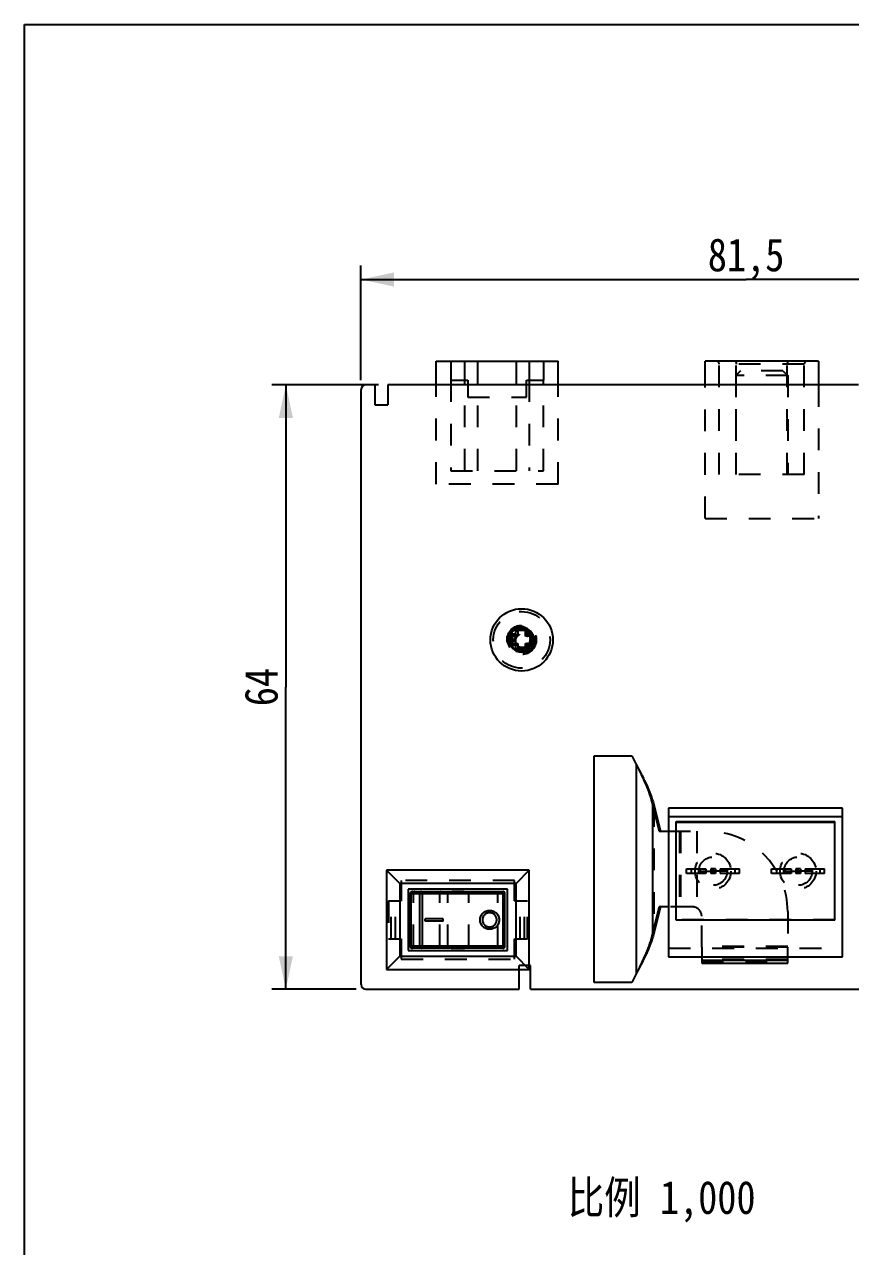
# Model space of a CAD drawing. Header units: millimetres. Extents: x 0 to 420, y 0 to 297.
# Drawn here: x 0 to 87.4, y 167.6 to 297 of the extents above; entities that cross this region are included whole.
import ezdxf

# ---------------------------------------------------------------- set-up
doc = ezdxf.new("R2010")
doc.units = ezdxf.units.MM
doc.header["$LTSCALE"] = 23.1
doc.linetypes.add('HIDDEN', pattern=[0.2, 0.1, -0.1])
doc.layers.get('0').update_dxf_attribs({"linetype": 'CONTINUOUS'})
doc.layers.add('06___PRT_ALL_SURFS', color=7, linetype='CONTINUOUS')
doc.layers.add('DEFAULT_2', color=8, linetype='HIDDEN')
doc.styles.get("Standard").update_dxf_attribs({"font": 'txt', "width": 0.85})
doc.dimstyles.new('DIMSTYLE_1', dxfattribs={"dimtxt": 3.5, "dimasz": 3.5, "dimexe": 1.5, "dimexo": 1, "dimgap": 0.875, "dimtad": 1, "dimtxsty": 'Standard', "dimblk": '_FILLED', "dimblk1": '_FILLED', "dimblk2": '_FILLED', "dimcen": 0.09, "dimadec": 0, "dimazin": 0, "dimtp": 0.01, "dimtm": 0.01, "dimtfac": 1, "dimtofl": 0, "dimtmove": 0, "dimatfit": 3, "dimldrblk": '_FILLED', "dimfxl": 1, "dimtolj": 1, "dimarcsym": 0})

# ---------------------------------------------------------------- blocks, each defined once
blk = doc.blocks.new('_FILLED')
at = {"color": 0, "linetype": 'ByBlock'}
blk.add_solid([(0, 0), (-1, 0.214), (-1, -0.214)], dxfattribs=at)
blk = doc.blocks.new('*D1')
at = {"color": 2, "linetype": 'Continuous'}
for p, q in [((35.61, 259.33), (35.61, 271.49)), ((117.11, 235.33), (117.11, 271.49)), ((35.61, 269.99), (76.36, 269.99)), ((117.11, 269.99), (76.36, 269.99))]:
    blk.add_line(p, q, dxfattribs=at)
at = {"color": 2, "linetype": 'Continuous', "xscale": 3.5, "yscale": 3.5, "zscale": 3.5, "rotation": 180}
blk.add_blockref('_FILLED', (35.61, 269.99), dxfattribs=at)
at = {"color": 2, "linetype": 'Continuous', "xscale": 3.5, "yscale": 3.5, "zscale": 3.5}
blk.add_blockref('_FILLED', (117.11, 269.99), dxfattribs=at)
at = {"color": 2, "linetype": 'Continuous', "insert": (76.36, 274.36), "char_height": 3.5, "width": 11.9, "attachment_point": 2, "line_spacing_factor": 0.9}
blk.add_mtext('81,5', dxfattribs=at)
blk = doc.blocks.new('*D2')
at = {"color": 2, "linetype": 'Continuous'}
for p, q in [((37.46, 258.83), (26.16, 258.83)), ((27.66, 258.83), (27.66, 226.83)), ((27.66, 194.83), (27.66, 226.83)), ((35.11, 194.83), (26.16, 194.83))]:
    blk.add_line(p, q, dxfattribs=at)
at = {"color": 2, "linetype": 'Continuous', "xscale": 3.5, "yscale": 3.5, "zscale": 3.5}
for p, rotation in [((27.66, 258.83), 90), ((27.66, 194.83), 270)]:
    blk.add_blockref('_FILLED', p, dxfattribs=dict(at, rotation=rotation))
at = {"color": 2, "linetype": 'Continuous', "insert": (23.29, 226.83), "char_height": 3.5, "width": 5.95, "attachment_point": 2, "rotation": 90, "line_spacing_factor": 0.9}
blk.add_mtext('64', dxfattribs=at)

msp = doc.modelspace()

# ---------------------------------------------------------------- linework, layer by layer
at = {"color": 7, "linetype": 'Continuous'}
for p, q in [((0, 0), (0, 297)), ((0, 297), (420, 297)), ((43.564, 258.833), (43.564, 261.333)), ((43.564, 261.333), (56.464, 261.333)), ((45.114, 261.333), (45.114, 259.333)), ((46.614, 259.333), (46.614, 261.333)), ((47.964, 258.833), (47.964, 261.333)), ((52.064, 258.833), (52.064, 261.333)), ((53.414, 261.333), (53.414, 259.333)), ((54.914, 261.333), (54.914, 259.333)), ((56.464, 258.833), (56.464, 261.333)), ((84.014, 261.333), (72.014, 261.333)), ((72.014, 258.833), (72.014, 261.333)), ((84.014, 261.333), (84.014, 258.833)), ((37.064, 258.833), (36.114, 258.833)), ((37.064, 258.833), (37.064, 256.733)), ((38.464, 258.833), (38.464, 256.733)), ((88.264, 258.833), (38.464, 258.833)), ((45.114, 259.333), (46.914, 259.333)), ((46.914, 259.333), (46.914, 258.833)), ((53.114, 258.833), (53.114, 259.333)), ((53.114, 259.333), (54.914, 259.333)), ((35.614, 195.333), (35.614, 258.333)), ((37.064, 256.733), (38.464, 256.733)), ((52.01, 233.037), (52.214, 232.833)), ((52.01, 232.437), (52.01, 232.985)), ((53.104, 233.037), (52.123, 233.037)), ((53.217, 233.037), (53.014, 232.833)), ((53.217, 232.437), (53.217, 232.985)), ((51.41, 232.437), (51.614, 232.233)), ((51.41, 232.324), (51.41, 231.343)), ((52.01, 232.437), (51.462, 232.437)), ((52.214, 232.233), (51.614, 232.233)), ((51.614, 232.233), (51.614, 231.433)), ((52.214, 232.233), (52.01, 232.437)), ((53.014, 232.833), (52.214, 232.833)), ((52.214, 232.833), (52.214, 232.233)), ((53.014, 232.233), (53.014, 232.833)), ((53.014, 232.233), (53.217, 232.437)), ((53.614, 232.233), (53.014, 232.233)), ((53.765, 232.437), (53.217, 232.437)), ((53.817, 232.437), (53.614, 232.233)), ((53.614, 231.433), (53.614, 232.233)), ((53.817, 231.343), (53.817, 232.324)), ((51.41, 231.23), (51.614, 231.433)), ((52.01, 231.23), (51.462, 231.23)), ((51.614, 231.433), (52.214, 231.433)), ((52.214, 231.433), (52.01, 231.23)), ((52.01, 230.682), (52.01, 231.23)), ((52.01, 230.63), (52.214, 230.833)), ((52.123, 230.63), (53.104, 230.63)), ((52.214, 231.433), (52.214, 230.833)), ((52.214, 230.833), (53.014, 230.833)), ((53.014, 231.433), (53.217, 231.23)), ((53.014, 231.433), (53.614, 231.433)), ((53.014, 230.833), (53.014, 231.433)), ((53.217, 230.63), (53.014, 230.833)), ((53.765, 231.23), (53.217, 231.23)), ((53.217, 230.682), (53.217, 231.23)), ((53.817, 231.23), (53.614, 231.433)), ((60.286, 219.561), (64.286, 219.561)), ((60.286, 195.561), (60.286, 219.561)), ((64.286, 219.561), (64.742, 218.649)), ((64.742, 218.649), (64.742, 196.472)), ((66.474, 214.361), (66.604, 214.361)), ((66.474, 214.361), (67.174, 211.561)), ((66.474, 214.361), (66.474, 200.761)), ((86.564, 214.005), (68.164, 214.005)), ((68.164, 214.005), (68.164, 198.26)), ((86.564, 198.26), (86.564, 214.005)), ((86.564, 213.087), (68.164, 213.087)), ((68.964, 212.596), (85.764, 212.596)), ((68.964, 202.135), (68.964, 212.596)), ((68.964, 212.538), (85.764, 212.538)), ((85.764, 202.135), (85.764, 212.596)), ((67.174, 211.561), (68.164, 211.561)), ((38.314, 207.433), (39.714, 206.033)), ((53.414, 207.433), (38.314, 207.433)), ((38.314, 207.433), (38.314, 196.933)), ((53.414, 207.433), (52.014, 206.033)), ((53.414, 196.933), (53.414, 207.433)), ((52.014, 206.033), (39.714, 206.033)), ((39.714, 206.033), (39.714, 198.333)), ((52.014, 198.333), (52.014, 206.033)), ((51.114, 205.433), (40.614, 205.433)), ((40.614, 205.433), (40.614, 198.933)), ((40.814, 204.983), (50.848, 204.983)), ((40.917, 199.383), (40.917, 204.983)), ((41.014, 205.183), (50.648, 205.183)), ((41.818, 204.983), (41.818, 199.383)), ((42.083, 204.983), (42.083, 199.383)), ((50.614, 205.183), (50.614, 199.383)), ((50.814, 204.983), (50.814, 199.383)), ((50.848, 199.383), (50.848, 204.983)), ((51.114, 198.933), (51.114, 205.433)), ((67.174, 203.561), (66.474, 200.761)), ((68.164, 203.561), (67.174, 203.561)), ((44.313, 202.308), (42.428, 202.308)), ((42.428, 202.058), (42.428, 202.308)), ((44.313, 202.058), (42.428, 202.058)), ((44.303, 202.058), (44.303, 202.308)), ((44.313, 202.058), (44.313, 202.308)), ((85.764, 202.135), (68.964, 202.135)), ((66.474, 200.761), (66.604, 200.761)), ((50.848, 199.383), (40.814, 199.383)), ((50.614, 199.183), (50.614, 199.383)), ((38.314, 196.933), (39.714, 198.333)), ((39.714, 198.333), (52.014, 198.333)), ((40.614, 198.933), (51.114, 198.933)), ((50.648, 199.183), (41.014, 199.183)), ((53.414, 196.933), (52.014, 198.333)), ((68.164, 198.26), (86.564, 198.26)), ((38.314, 196.933), (53.414, 196.933)), ((52.364, 194.833), (52.364, 196.933)), ((53.564, 197.333), (53.414, 197.333)), ((53.564, 194.833), (53.564, 197.333)), ((64.286, 195.561), (60.286, 195.561)), ((64.742, 196.472), (64.286, 195.561)), ((36.114, 194.833), (52.364, 194.833)), ((53.564, 194.833), (101.164, 194.833))]:
    msp.add_line(p, q, dxfattribs=at)
at = {"color": 3, "linetype": 'Continuous'}
for p, q in [((66.604, 214.361), (67.304, 211.561)), ((67.304, 203.561), (66.604, 200.761)), ((71.664, 198.26), (71.664, 197.611)), ((80.764, 197.611), (80.764, 198.26)), ((80.764, 197.888), (71.664, 197.888)), ((71.664, 197.611), (80.764, 197.611))]:
    msp.add_line(p, q, dxfattribs=at)
at = {"color": 7, "linetype": 'Continuous'}
msp.add_circle((52.614, 231.833), 3.3, dxfattribs=at)
for centre, radius, start, end in [((36.114, 258.333), 0.5, 90, 180), ((52.614, 231.833), 1.3, 117.67454, 152.32552), ((52.12, 192.895), 40.143, 89.99535, 90.15638), ((61.326, 232.984), 9.316, 179.67551, 179.99751), ((52.614, 231.833), 1.3, 67.81755, 112.18245), ((53.108, 192.895), 40.143, 89.84362, 90.00465), ((43.901, 232.984), 9.316, 0.00249, 0.32449), ((52.614, 231.833), 1.3, 27.67449, 62.32546), ((52.614, 231.833), 1.3, 157.82112, 179.99661), ((52.614, 231.833), 1.3, 180.00337, 202.1789), ((51.463, 223.121), 9.316, 90.00249, 90.32448), ((91.549, 232.327), 40.139, 179.84361, 180.00465), ((53.765, 223.121), 9.316, 89.67552, 89.99751), ((13.678, 232.327), 40.139, 359.99535, 0.15639), ((52.613, 231.833), 1.3, 0.00337, 22.1789), ((52.613, 231.833), 1.3, 337.82112, 359.99661), ((91.549, 231.339), 40.139, 179.99535, 180.15639), ((51.463, 240.546), 9.316, 269.67552, 269.99751), ((52.614, 231.833), 1.3, 207.67449, 242.32546), ((61.326, 230.683), 9.316, 180.00249, 180.32449), ((52.12, 270.772), 40.143, 269.84362, 270.00465), ((52.614, 231.833), 1.3, 247.81755, 292.18245), ((53.108, 270.772), 40.143, 269.99535, 270.15638), ((52.614, 231.833), 1.3, 297.67454, 332.32552), ((43.901, 230.683), 9.316, 359.67551, 359.99751), ((53.765, 240.546), 9.316, 270.00249, 270.32448), ((13.678, 231.339), 40.139, 359.84361, 0.00465), ((41.014, 204.983), 0.2, 90, 180), ((41.097, 205.021), 0.162, 90.06623, 103.33805), ((50.614, 204.983), 0.2, 359.99872, 89.99231), ((50.648, 204.983), 0.2, 359.99871, 89.99236), ((41.014, 199.383), 0.2, 180, 270), ((50.614, 199.383), 0.2, 270.00769, 0.00127), ((50.648, 199.383), 0.2, 270.00763, 0.00128), ((41.097, 199.346), 0.162, 256.66196, 269.93377), ((36.114, 195.333), 0.5, 180, 270)]:
    msp.add_arc(centre, radius, start, end, dxfattribs=at)
at = {"color": 3, "linetype": 'Continuous'}
for centre, start, end in [((57.136, 211.875), 14.70759, 14.91305), ((57.136, 203.246), 345.08695, 345.29241)]:
    msp.add_arc(centre, 9.789, start, end, dxfattribs=at)
at = {"color": 7, "linetype": 'Continuous'}
for points, knots in [([(64.742, 218.649), (65.088, 217.941), (65.766, 216.554), (66.295, 215.094), (66.474, 214.361)], [0, 0, 0, 0, 0.5108155, 1, 1, 1, 1]), ([(41.059, 205.179), (41.039, 205.174), (41, 205.157), (40.954, 205.111), (40.924, 205.051), (40.917, 205.006), (40.917, 204.983)], [0, 0, 0, 0, 0.2381926, 0.4844911, 0.7394966, 1, 1, 1, 1]), ([(41.997, 205.183), (41.974, 205.183), (41.926, 205.173), (41.866, 205.127), (41.827, 205.061), (41.818, 205.009), (41.818, 204.983)], [0, 0, 0, 0, 0.2373153, 0.4822162, 0.7375278, 1, 1, 1, 1]), ([(41.997, 205.183), (42.025, 205.183), (42.054, 205.14), (42.069, 205.094), (42.08, 205.046), (42.083, 205.009), (42.083, 204.983)], [0, 0, 0, 0, 0.3682064, 0.508706, 0.663876, 1, 1, 1, 1]), ([(49.219, 201.183), (49.153, 201.183), (49.021, 201.196), (48.832, 201.253), (48.657, 201.346), (48.504, 201.472), (48.379, 201.624), (48.286, 201.798), (48.228, 201.987), (48.209, 202.183), (48.228, 202.38), (48.286, 202.569), (48.379, 202.743), (48.504, 202.895), (48.657, 203.02), (48.832, 203.113), (49.021, 203.171), (49.153, 203.183), (49.219, 203.183)], [0, 0, 0, 0, 0.0626677, 0.1254071, 0.1880244, 0.2504808, 0.312805, 0.3751163, 0.4375187, 0.4999802, 0.5624408, 0.624842, 0.6871556, 0.7494883, 0.8119542, 0.8745742, 0.9373086, 1, 1, 1, 1]), ([(49.219, 203.183), (49.285, 203.183), (49.418, 203.17), (49.609, 203.113), (49.786, 203.019), (49.941, 202.894), (50.067, 202.742), (50.162, 202.569), (50.22, 202.38), (50.24, 202.183), (50.22, 201.987), (50.162, 201.798), (50.067, 201.625), (49.941, 201.473), (49.786, 201.348), (49.61, 201.254), (49.418, 201.196), (49.285, 201.183), (49.219, 201.183)], [0, 0, 0, 0, 0.0628514, 0.125923, 0.1888522, 0.251432, 0.3136341, 0.375665, 0.4378004, 0.4999855, 0.5621607, 0.6242711, 0.6862825, 0.7484901, 0.811093, 0.8740434, 0.9371213, 1, 1, 1, 1]), ([(49.217, 202.933), (49.167, 202.933), (49.068, 202.924), (48.926, 202.881), (48.794, 202.811), (48.641, 202.687), (48.501, 202.478), (48.442, 202.183), (48.501, 201.889), (48.641, 201.68), (48.794, 201.556), (48.926, 201.486), (49.068, 201.443), (49.167, 201.433), (49.217, 201.433)], [0, 0, 0, 0, 0.0628879, 0.1257675, 0.1887052, 0.2512488, 0.3755668, 0.5000415, 0.6245156, 0.7488123, 0.8113498, 0.8742565, 0.9371479, 1, 1, 1, 1]), ([(49.219, 202.933), (49.17, 202.933), (49.071, 202.924), (48.928, 202.881), (48.797, 202.811), (48.644, 202.687), (48.504, 202.478), (48.446, 202.183), (48.504, 201.889), (48.644, 201.68), (48.797, 201.556), (48.928, 201.486), (49.071, 201.443), (49.17, 201.433), (49.219, 201.433)], [0, 0, 0, 0, 0.0628417, 0.1256819, 0.1885932, 0.2511274, 0.3754807, 0.5000415, 0.6246018, 0.7489337, 0.8114618, 0.874342, 0.9371941, 1, 1, 1, 1]), ([(49.219, 201.433), (49.268, 201.433), (49.368, 201.443), (49.558, 201.5), (49.769, 201.639), (49.939, 201.888), (49.999, 202.184), (49.939, 202.479), (49.797, 202.687), (49.643, 202.811), (49.511, 202.881), (49.368, 202.924), (49.268, 202.933), (49.219, 202.933)], [0, 0, 0, 0, 0.0629511, 0.1259537, 0.25106, 0.3753567, 0.4997208, 0.6241129, 0.7484215, 0.8110491, 0.8740825, 0.9370907, 1, 1, 1, 1]), ([(66.474, 200.761), (66.295, 200.027), (65.766, 198.567), (65.088, 197.181), (64.742, 196.472)], [0, 0, 0, 0, 0.4891845, 1, 1, 1, 1]), ([(41.059, 199.188), (41.039, 199.193), (41, 199.21), (40.954, 199.256), (40.924, 199.316), (40.917, 199.361), (40.917, 199.383)], [0, 0, 0, 0, 0.2381926, 0.4844911, 0.7394966, 1, 1, 1, 1]), ([(41.997, 199.183), (41.974, 199.183), (41.926, 199.194), (41.866, 199.24), (41.827, 199.306), (41.818, 199.357), (41.818, 199.383)], [0, 0, 0, 0, 0.2373153, 0.4822162, 0.7375278, 1, 1, 1, 1]), ([(41.997, 199.183), (42.025, 199.183), (42.054, 199.227), (42.069, 199.273), (42.08, 199.32), (42.083, 199.358), (42.083, 199.383)], [0, 0, 0, 0, 0.3682064, 0.508706, 0.663876, 1, 1, 1, 1])]:
    msp.add_open_spline(points, degree=3, knots=knots, dxfattribs=at)
at = {"color": 3, "linetype": 'Continuous'}
for points, knots in [([(64.742, 218.649), (64.928, 218.296), (65.296, 217.593), (65.815, 216.536), (66.263, 215.475), (66.499, 214.754), (66.595, 214.395)], [0, 0, 0, 0, 0.2577239, 0.5118835, 0.7596858, 1, 1, 1, 1]), ([(66.595, 200.727), (66.499, 200.367), (66.263, 199.646), (65.815, 198.586), (65.296, 197.528), (64.928, 196.826), (64.742, 196.472)], [0, 0, 0, 0, 0.2403142, 0.4881165, 0.7422761, 1, 1, 1, 1])]:
    msp.add_open_spline(points, degree=3, knots=knots, dxfattribs=at)
at = {"layer": '06___PRT_ALL_SURFS', "color": 7, "linetype": 'Continuous'}
for p, q in [((40.814, 199.383), (40.814, 204.983)), ((50.848, 199.383), (50.848, 204.983))]:
    msp.add_line(p, q, dxfattribs=at)
at = {"layer": 'DEFAULT_2', "color": 8, "linetype": 'HIDDEN'}
for p, q in [((82.514, 261.033), (73.514, 261.033)), ((73.514, 249.333), (73.514, 261.033)), ((75.764, 260.333), (75.264, 259.833)), ((75.314, 249.333), (75.314, 261.033)), ((80.264, 260.333), (75.764, 260.333)), ((80.264, 260.333), (80.764, 259.833)), ((80.714, 249.333), (80.714, 261.033)), ((82.514, 249.333), (82.514, 261.033)), ((43.564, 248.333), (43.564, 258.833)), ((45.114, 259.333), (45.114, 249.733)), ((46.614, 249.733), (46.614, 259.333)), ((46.914, 258.833), (46.914, 257.533)), ((47.964, 249.733), (47.964, 258.833)), ((52.064, 249.733), (52.064, 258.833)), ((53.114, 257.533), (53.114, 258.833)), ((53.414, 259.333), (53.414, 249.733)), ((54.914, 249.733), (54.914, 259.333)), ((56.464, 248.333), (56.464, 258.833)), ((72.014, 244.693), (72.014, 258.833)), ((80.764, 259.833), (75.264, 259.833)), ((75.264, 259.833), (75.264, 249.333)), ((80.764, 259.833), (80.764, 249.333)), ((84.014, 258.833), (84.014, 244.693)), ((46.914, 257.533), (53.114, 257.533)), ((45.114, 249.733), (54.914, 249.733)), ((82.514, 249.333), (73.514, 249.333)), ((56.464, 248.333), (43.564, 248.333)), ((72.014, 244.693), (84.014, 244.693)), ((51.732, 233.047), (51.734, 233.049)), ((51.755, 233.063), (51.757, 233.065)), ((51.755, 233.063), (51.757, 233.065)), ((51.766, 233.071), (51.768, 233.073)), ((51.778, 233.079), (51.781, 233.081)), ((51.778, 233.079), (51.78, 233.08)), ((51.789, 233.086), (51.792, 233.089)), ((51.817, 233.105), (51.819, 233.106)), ((51.829, 233.112), (51.831, 233.113)), ((51.19, 232.307), (51.191, 232.31)), ((51.195, 232.32), (51.196, 232.323)), ((51.199, 232.333), (51.201, 232.336)), ((51.202, 232.342), (51.204, 232.345)), ((51.204, 232.345), (51.205, 232.349)), ((51.212, 232.368), (51.214, 232.371)), ((52.012, 232.235), (51.614, 232.235)), ((51.614, 232.235), (51.614, 232.233)), ((52.014, 232.233), (52.012, 232.235)), ((52.214, 232.833), (52.212, 232.833)), ((52.212, 232.833), (52.212, 232.435)), ((52.214, 232.433), (52.212, 232.435)), ((52.337, 232.41), (52.369, 232.342)), ((53.015, 232.833), (53.014, 232.833)), ((53.015, 232.435), (53.014, 232.433)), ((53.015, 232.435), (53.015, 232.833)), ((53.215, 232.235), (53.214, 232.233)), ((53.614, 232.235), (53.215, 232.235)), ((53.614, 232.233), (53.614, 232.235)), ((51.568, 231.493), (51.187, 231.37)), ((51.2, 231.333), (51.199, 231.336)), ((51.201, 231.33), (51.2, 231.333)), ((51.614, 231.433), (51.614, 231.432)), ((51.614, 231.432), (52.012, 231.432)), ((52.012, 231.432), (52.014, 231.433)), ((52.212, 231.232), (52.214, 231.234)), ((52.212, 231.232), (52.212, 230.833)), ((52.212, 230.833), (52.214, 230.833)), ((52.894, 230.36), (52.89, 230.359)), ((52.898, 230.361), (52.894, 230.36)), ((52.901, 230.361), (52.898, 230.361)), ((53.014, 231.234), (53.015, 231.232)), ((53.014, 230.833), (53.015, 230.833)), ((53.015, 230.833), (53.015, 231.232)), ((53.02, 230.39), (53.018, 230.389)), ((53.214, 231.433), (53.215, 231.432)), ((53.215, 231.432), (53.614, 231.432)), ((53.44, 230.582), (53.438, 230.58)), ((53.463, 230.597), (53.461, 230.596)), ((53.484, 230.612), (53.482, 230.61)), ((53.614, 231.432), (53.614, 231.433)), ((54.009, 231.283), (54.008, 231.281)), ((54.01, 231.286), (54.009, 231.283)), ((54.01, 231.286), (54.009, 231.283)), ((54.013, 231.294), (54.012, 231.291)), ((54.014, 231.296), (54.013, 231.294)), ((54.015, 231.299), (54.014, 231.296)), ((54.015, 231.299), (54.014, 231.297)), ((54.019, 231.31), (54.018, 231.307)), ((54.02, 231.312), (54.019, 231.31)), ((54.02, 231.312), (54.019, 231.31)), ((54.025, 231.325), (54.024, 231.323)), ((54.036, 231.357), (54.035, 231.353)), ((54.04, 231.37), (54.039, 231.367)), ((54.044, 231.383), (54.044, 231.38)), ((52.772, 230.342), (52.769, 230.341)), ((52.775, 230.342), (52.772, 230.342)), ((66.604, 214.361), (66.604, 200.761)), ((68.164, 211.561), (72.264, 211.561)), ((69.302, 211.561), (69.302, 203.561)), ((69.432, 211.561), (69.432, 203.561)), ((71.164, 211.561), (71.164, 203.427)), ((70.064, 207.587), (72.114, 207.587)), ((70.064, 207.087), (70.064, 207.587)), ((72.114, 207.087), (70.064, 207.087)), ((70.564, 207.587), (70.564, 207.087)), ((71.364, 207.337), (72.764, 207.337)), ((71.514, 207.087), (71.514, 207.587)), ((72.114, 207.587), (72.114, 207.087)), ((73.114, 207.587), (72.614, 207.587)), ((72.614, 207.587), (72.614, 207.087)), ((73.114, 207.087), (72.614, 207.087)), ((74.364, 207.337), (72.964, 207.337)), ((73.114, 207.587), (73.114, 207.087)), ((73.614, 207.587), (75.664, 207.587)), ((73.614, 207.587), (73.614, 207.087)), ((75.664, 207.087), (73.614, 207.087)), ((75.164, 207.587), (75.164, 207.087)), ((75.664, 207.087), (75.664, 207.587)), ((79.064, 207.587), (81.114, 207.587)), ((79.064, 207.087), (79.064, 207.587)), ((81.114, 207.087), (79.064, 207.087)), ((79.564, 207.587), (79.564, 207.087)), ((80.364, 207.337), (81.764, 207.337)), ((80.514, 207.087), (80.514, 207.587)), ((81.114, 207.587), (81.114, 207.087)), ((82.114, 207.587), (81.614, 207.587)), ((81.614, 207.587), (81.614, 207.087)), ((82.114, 207.087), (81.614, 207.087)), ((83.364, 207.337), (81.964, 207.337)), ((82.114, 207.587), (82.114, 207.087)), ((82.614, 207.587), (84.664, 207.587)), ((82.614, 207.587), (82.614, 207.087)), ((84.664, 207.087), (82.614, 207.087)), ((84.164, 207.587), (84.164, 207.087)), ((84.664, 207.087), (84.664, 207.587)), ((51.864, 206.333), (39.864, 206.333)), ((39.864, 206.333), (39.864, 204.183)), ((51.864, 204.183), (51.864, 206.333)), ((41.176, 199.383), (41.176, 204.983)), ((43.95, 199.383), (43.95, 204.983)), ((44.787, 199.383), (44.787, 204.983)), ((47.024, 199.383), (47.024, 204.983)), ((50.096, 199.383), (50.096, 204.983)), ((38.514, 204.183), (39.864, 204.183)), ((38.514, 204.183), (38.514, 200.183)), ((38.814, 200.183), (38.814, 204.183)), ((39.264, 200.183), (39.264, 204.183)), ((49.219, 203.183), (49.217, 203.183)), ((51.864, 204.183), (53.214, 204.183)), ((52.464, 200.183), (52.464, 204.183)), ((52.914, 200.183), (52.914, 204.183)), ((53.214, 200.183), (53.214, 204.183)), ((70.68, 203.561), (68.164, 203.561)), ((42.428, 202.308), (42.416, 202.308)), ((42.416, 202.058), (42.416, 202.308)), ((42.428, 202.058), (42.416, 202.058)), ((49.219, 202.933), (49.217, 202.933)), ((85.764, 202.192), (68.964, 202.192)), ((71.664, 199.28), (71.664, 202.561)), ((80.764, 203.061), (80.764, 199.28)), ((49.219, 201.433), (49.217, 201.433)), ((49.219, 201.183), (49.217, 201.183)), ((38.514, 200.183), (39.864, 200.183)), ((39.864, 200.183), (39.864, 198.033)), ((51.864, 200.183), (53.214, 200.183)), ((51.864, 198.033), (51.864, 200.183)), ((80.764, 199.366), (71.664, 199.366)), ((39.864, 198.033), (51.864, 198.033)), ((68.164, 199.178), (86.564, 199.178)), ((80.764, 199.28), (71.664, 199.28)), ((71.664, 199.28), (71.664, 198.26)), ((80.764, 198.26), (80.764, 199.28)), ((53.414, 197.333), (52.364, 197.333)), ((52.364, 196.933), (52.364, 197.333)), ((80.764, 197.974), (71.664, 197.974)), ((71.664, 197.761), (80.764, 197.761))]:
    msp.add_line(p, q, dxfattribs=at)
for centre, radius in [((52.614, 231.833), 3), ((52.614, 231.833), 1.55), ((52.614, 231.833), 1.1), ((72.864, 207.337), 1.9), ((72.864, 207.337), 1.5), ((81.864, 207.337), 1.9), ((81.864, 207.337), 1.5), ((72.864, 207.337), 0.1), ((81.864, 207.337), 0.1)]:
    msp.add_circle(centre, radius, dxfattribs=at)
for centre, radius, start, end in [((73.214, 261.033), 0.3, 0, 90), ((82.814, 261.033), 0.3, 90, 180), ((52.614, 231.834), 1.499, 286.77943, 280.90598), ((52.614, 231.833), 1.5, 125.15359, 275.52216), ((52.612, 231.836), 1.497, 126.96342, 127.91138), ((52.613, 231.835), 1.499, 126.00153, 127.53189), ((52.614, 231.832), 1.501, 121.74979, 127.48429), ((52.611, 231.838), 1.495, 126.5787, 127.15641), ((52.609, 231.839), 1.493, 125.36516, 126.57871), ((52.612, 231.836), 1.497, 125.6823, 126.00126), ((52.611, 231.837), 1.496, 124.9372, 125.6823), ((52.611, 231.838), 1.495, 124.93364, 125.36521), ((52.612, 231.836), 1.497, 124.61766, 124.9372), ((52.614, 231.833), 1.5, 107.99958, 124.80487), ((52.612, 231.835), 1.498, 124.08588, 124.61764), ((52.613, 231.835), 1.498, 123.87845, 124.40999), ((52.612, 231.836), 1.497, 123.34652, 123.76295), ((52.611, 231.837), 1.496, 122.60116, 123.19365), ((52.612, 231.836), 1.497, 122.06897, 122.60113), ((52.613, 231.835), 1.498, 120.70722, 122.54458), ((52.613, 231.835), 1.498, 121.53722, 121.98838), ((52.612, 231.836), 1.497, 118.94374, 120.7065), ((52.614, 231.832), 1.501, 111.76108, 120.16393), ((52.612, 231.837), 1.497, 111.20823, 112.98222), ((52.613, 231.835), 1.499, 109.9273, 111.76113), ((52.613, 231.836), 1.497, 107.44001, 109.92661), ((52.614, 231.832), 1.501, 108.36922, 109.38319), ((52.614, 231.832), 1.502, 97.11834, 108.36926), ((52.613, 231.835), 1.498, 104.41706, 108.16083), ((52.613, 231.837), 1.496, 106.885, 107.44001), ((52.613, 231.836), 1.497, 104.79935, 107.11726), ((52.614, 231.833), 1.501, 105.63951, 106.89497), ((52.613, 231.835), 1.499, 103.85029, 105.63966), ((52.614, 231.83), 1.503, 103.27011, 104.41875), ((52.613, 231.836), 1.497, 103.80482, 104.33402), ((52.614, 231.832), 1.499, 274.75673, 104.02608), ((52.613, 231.837), 1.496, 103.27187, 103.84996), ((52.613, 231.835), 1.498, 101.60937, 103.80482), ((52.613, 231.836), 1.497, 99.86837, 103.27253), ((52.614, 231.832), 1.501, 102.95037, 103.26946), ((52.613, 231.835), 1.498, 95.96781, 100.11056), ((52.613, 231.836), 1.498, 99.12269, 99.69938), ((52.614, 231.833), 1.501, 98.0364, 99.11142), ((52.613, 231.837), 1.496, 97.90749, 99.12269), ((52.613, 231.836), 1.498, 97.33085, 97.9075), ((52.615, 231.833), 1.502, 161.61481, 163.06227), ((52.61, 231.834), 1.496, 162.21053, 162.95568), ((52.611, 231.834), 1.497, 161.07875, 162.21056), ((52.613, 231.834), 1.499, 160.93493, 161.46636), ((52.61, 231.835), 1.497, 160.72654, 160.93943), ((52.61, 231.835), 1.496, 160.19408, 160.72655), ((52.61, 231.835), 1.496, 159.87254, 160.19408), ((52.615, 231.833), 1.501, 157.85793, 159.90806), ((52.611, 231.834), 1.497, 159.66192, 159.87254), ((52.611, 231.834), 1.498, 159.13016, 159.66191), ((52.614, 231.833), 1.2, 170.35383, 45.64617), ((52.632, 231.723), 1.487, 193.48589, 193.75104), ((52.606, 231.831), 1.492, 198.00003, 198.33318), ((52.607, 231.831), 1.493, 198.33316, 198.53372), ((52.608, 231.832), 1.494, 198.53374, 198.90436), ((52.609, 231.832), 1.495, 198.90433, 199.06664), ((52.61, 231.832), 1.496, 199.06665, 199.38606), ((52.613, 231.835), 1.502, 274.50536, 292.64718), ((52.614, 231.831), 1.497, 278.00189, 279.5572), ((52.614, 231.829), 1.496, 279.55758, 280.55071), ((52.614, 231.83), 1.497, 279.69436, 281.51045), ((52.614, 231.83), 1.496, 280.90914, 281.48632), ((52.614, 231.83), 1.496, 281.51045, 282.10615), ((52.614, 231.831), 1.497, 281.83356, 284.15665), ((52.613, 231.834), 1.501, 283.27587, 284.48727), ((52.614, 231.834), 1.5, 283.386, 285.63921), ((52.615, 231.83), 1.496, 284.6549, 285.14364), ((52.614, 231.831), 1.497, 285.14364, 287.36), ((52.615, 231.829), 1.496, 285.29204, 285.63705), ((52.613, 231.834), 1.501, 285.63968, 286.00009), ((52.615, 231.83), 1.496, 286.27112, 286.90904), ((52.613, 231.834), 1.501, 287.35996, 289.05896), ((52.615, 231.83), 1.497, 290.12621, 291.90079), ((52.615, 231.831), 1.497, 293.18328, 296.24312), ((52.613, 231.834), 1.501, 293.72503, 307.38299), ((52.615, 231.832), 1.498, 296.24397, 298.18472), ((52.615, 231.831), 1.497, 300.90676, 302.68116), ((52.615, 231.832), 1.498, 301.74888, 303.39461), ((52.616, 231.83), 1.496, 303.34428, 304.59699), ((52.615, 231.831), 1.497, 303.39458, 303.96278), ((52.616, 231.831), 1.497, 304.08938, 304.40834), ((52.615, 231.831), 1.497, 304.40834, 304.62146), ((52.616, 231.83), 1.496, 304.597, 304.93944), ((52.615, 231.832), 1.498, 304.82903, 305.36064), ((52.615, 231.831), 1.497, 304.93943, 306.21056), ((52.616, 231.83), 1.496, 305.89265, 306.95568), ((52.617, 231.832), 1.497, 337.30985, 338.38824), ((52.618, 231.832), 1.496, 338.60116, 339.04282), ((52.613, 231.834), 1.501, 339.13574, 339.57887), ((52.617, 231.832), 1.497, 339.13362, 339.34651), ((52.616, 231.832), 1.497, 339.34651, 340.40997), ((52.613, 231.834), 1.501, 339.66633, 342.215), ((52.617, 231.832), 1.496, 340.6584, 340.93366), ((52.619, 231.832), 1.495, 340.93365, 341.27511), ((52.62, 231.831), 1.493, 341.27508, 341.78635), ((52.612, 231.834), 1.502, 341.46935, 343.48429), ((52.622, 231.831), 1.492, 341.7864, 342.42383), ((52.615, 231.833), 1.499, 342.45878, 343.27168), ((52.619, 231.832), 1.495, 342.53377, 343.05274), ((52.617, 231.832), 1.496, 343.05274, 343.5989), ((52.614, 231.831), 1.498, 274.96721, 275.54386), ((52.614, 231.829), 1.496, 275.54385, 277.0088), ((52.614, 231.83), 1.497, 276.18018, 276.5968), ((52.614, 231.831), 1.498, 276.75905, 277.33575), ((72.264, 203.061), 8.5, 0, 90), ((70.664, 202.561), 1, 0, 60)]:
    msp.add_arc(centre, radius, start, end, dxfattribs=at)
for centre, major_axis, ratio, start_param, end_param in [((52.012, 232.435), (0.142, -0.142), 0.9987828, -0.7847892, 0.7847892), ((52.014, 232.434), (0.142, -0.142), 0.9987828, -0.7847892, 0.7847892), ((53.214, 232.434), (0.142, 0.142), 0.9987828, -3.9263818, -2.3568035), ((53.216, 232.435), (0.142, 0.142), 0.9987828, 2.3568035, 3.9263818), ((52.012, 231.232), (0.142, 0.142), 0.9987828, -0.7847892, 0.7847892), ((52.014, 231.233), (0.142, 0.142), 0.9987828, -0.7847892, 0.7847892), ((53.214, 231.233), (-0.142, 0.142), 0.9987828, -0.7847892, 0.7847892), ((53.216, 231.232), (-0.142, 0.142), 0.9987828, -0.7847892, 0.7847892), ((46.215, 204.983), (0.809, 0), 0.2471773, 0, 1.1059029), ((46.215, 199.383), (0.809, 0), 0.2471773, -1.1059029, 0)]:
    msp.add_ellipse(centre, major_axis=major_axis, ratio=ratio, start_param=start_param, end_param=end_param, dxfattribs=at)
for points, knots in [([(75.189, 261.333), (75.229, 261.333), (75.27, 261.271), (75.293, 261.203), (75.305, 261.151), (75.312, 261.094), (75.314, 261.054), (75.314, 261.033)], [0, 0, 0, 0, 0.3520244, 0.4919338, 0.6498524, 0.8216649, 1, 1, 1, 1]), ([(80.838, 261.333), (80.798, 261.333), (80.757, 261.271), (80.735, 261.203), (80.723, 261.151), (80.715, 261.094), (80.714, 261.054), (80.714, 261.033)], [0, 0, 0, 0, 0.3520386, 0.4919465, 0.6498587, 0.8216675, 1, 1, 1, 1]), ([(51.185, 231.377), (51.165, 231.461), (51.139, 231.634), (51.147, 231.895), (51.201, 232.152), (51.3, 232.394), (51.442, 232.614), (51.622, 232.803), (51.835, 232.956), (52.073, 233.065), (52.328, 233.125), (52.589, 233.134), (52.847, 233.09), (53.091, 232.995), (53.309, 232.851), (53.492, 232.664), (53.63, 232.442), (53.688, 232.277), (53.706, 232.192)], [0, 0, 0, 0, 0.0626171, 0.1252239, 0.1878152, 0.2503952, 0.3129612, 0.3755129, 0.4380493, 0.5005696, 0.5630727, 0.6255575, 0.6880227, 0.750467, 0.8128887, 0.8752862, 0.9376573, 1, 1, 1, 1]), ([(52.15, 233.26), (52.041, 233.201), (51.835, 233.054), (51.597, 232.76), (51.449, 232.411), (51.423, 232.159), (51.431, 232.034)], [0, 0, 0, 0, 0.2501055, 0.5001507, 0.75012, 1, 1, 1, 1]), ([(53.453, 232.691), (53.385, 232.796), (53.216, 232.985), (52.892, 233.18), (52.526, 233.278), (52.274, 233.276), (52.15, 233.26)], [0, 0, 0, 0, 0.2498597, 0.4998248, 0.7498756, 1, 1, 1, 1]), ([(51.616, 232.296), (51.597, 232.277), (51.526, 232.197), (51.467, 232.106), (51.431, 232.034)], [0, 0, 0, 0, 0.2495789, 1, 1, 1, 1]), ([(51.854, 231.581), (51.838, 231.667), (51.835, 231.846), (51.908, 232.057), (52.009, 232.201), (52.103, 232.294), (52.213, 232.366), (52.295, 232.398), (52.337, 232.41)], [0, 0, 0, 0, 0.2504944, 0.5003638, 0.6255647, 0.7505868, 0.8754038, 1, 1, 1, 1]), ([(53.706, 232.192), (53.721, 232.13), (53.738, 232.001), (53.731, 231.808), (53.691, 231.618), (53.618, 231.439), (53.514, 231.275), (53.381, 231.134), (53.225, 231.019), (53.05, 230.937), (52.862, 230.891), (52.668, 230.882), (52.477, 230.913), (52.297, 230.983), (52.136, 231.09), (52.003, 231.23), (51.904, 231.395), (51.866, 231.518), (51.854, 231.581)], [0, 0, 0, 0, 0.0627512, 0.1254797, 0.1881841, 0.2508627, 0.3135137, 0.3761349, 0.4387241, 0.5012784, 0.5637951, 0.6262707, 0.6887013, 0.7510825, 0.8134093, 0.8756758, 0.9378754, 1, 1, 1, 1]), ([(53.315, 232.681), (53.38, 232.616), (53.467, 232.506), (53.551, 232.341), (53.613, 232.167), (53.646, 231.936), (53.615, 231.704), (53.554, 231.53), (53.469, 231.366), (53.319, 231.187), (53.086, 231.034), (52.817, 230.957), (52.538, 230.967), (52.277, 231.066), (52.098, 231.216), (51.993, 231.366), (51.935, 231.491), (51.901, 231.624), (51.892, 231.762), (51.91, 231.898), (51.954, 232.028), (52.023, 232.146), (52.115, 232.248), (52.226, 232.328), (52.31, 232.363), (52.353, 232.376)], [0, 0, 0, 0, 0.0629706, 0.0945032, 0.1260283, 0.1889102, 0.2517422, 0.2832155, 0.3146767, 0.3773929, 0.4400414, 0.502613, 0.5650976, 0.6274827, 0.6897527, 0.7209606, 0.7521377, 0.7832812, 0.8143874, 0.8454529, 0.8764733, 0.9074448, 0.9383597, 0.9692161, 1, 1, 1, 1]), ([(52.614, 232.877), (52.492, 232.887), (52.243, 232.863), (52.018, 232.755), (51.918, 232.686)], [0, 0, 0, 0, 0.4998186, 1, 1, 1, 1]), ([(52.369, 232.342), (52.333, 232.331), (52.263, 232.301), (52.169, 232.236), (52.089, 232.154), (52.004, 232.028), (51.944, 231.843), (51.952, 231.649), (51.996, 231.503), (52.047, 231.399), (52.114, 231.306), (52.222, 231.197), (52.387, 231.094), (52.538, 231.056), (52.614, 231.048)], [0, 0, 0, 0, 0.0620944, 0.1243055, 0.1865867, 0.2489567, 0.3733963, 0.4981248, 0.560803, 0.6235263, 0.6862928, 0.7491058, 0.8744675, 1, 1, 1, 1]), ([(52.614, 231.048), (52.673, 231.041), (52.794, 231.043), (52.97, 231.085), (53.132, 231.164), (53.274, 231.277), (53.389, 231.417), (53.473, 231.577), (53.523, 231.751), (53.538, 231.932), (53.517, 232.112), (53.462, 232.285), (53.375, 232.444), (53.26, 232.585), (53.122, 232.702), (52.964, 232.792), (52.793, 232.853), (52.674, 232.872), (52.614, 232.877)], [0, 0, 0, 0, 0.0622475, 0.1245429, 0.1868811, 0.2492535, 0.3116673, 0.3741171, 0.4365959, 0.4990991, 0.5616331, 0.6241951, 0.6867792, 0.749381, 0.8120056, 0.8746492, 0.9373238, 1, 1, 1, 1]), ([(53.453, 232.691), (53.515, 232.619), (53.622, 232.46), (53.721, 232.189), (53.75, 231.902), (53.72, 231.712), (53.693, 231.621)], [0, 0, 0, 0, 0.2501094, 0.5001356, 0.7500943, 1, 1, 1, 1]), ([(41.303, 205.183), (41.295, 205.183), (41.278, 205.181), (41.253, 205.169), (41.231, 205.15), (41.205, 205.115), (41.182, 205.059), (41.176, 205.009), (41.176, 204.983)], [0, 0, 0, 0, 0.0969088, 0.1990571, 0.3098673, 0.4312009, 0.7028105, 1, 1, 1, 1]), ([(44.078, 205.183), (44.069, 205.183), (44.052, 205.181), (44.028, 205.169), (44.006, 205.15), (43.979, 205.115), (43.956, 205.059), (43.95, 205.009), (43.95, 204.983)], [0, 0, 0, 0, 0.0969088, 0.1990571, 0.3098673, 0.4312009, 0.7028105, 1, 1, 1, 1]), ([(45.864, 205.183), (45.816, 205.183), (45.721, 205.183), (45.578, 205.183), (45.434, 205.181), (45.291, 205.176), (45.173, 205.166), (45.078, 205.152), (45.008, 205.138), (44.939, 205.119), (44.884, 205.096), (44.843, 205.071), (44.815, 205.048), (44.793, 205.019), (44.787, 204.995), (44.787, 204.983)], [0, 0, 0, 0, 0.1250087, 0.2500174, 0.3750254, 0.5000302, 0.6250241, 0.6875277, 0.7500288, 0.8125228, 0.8749937, 0.906253, 0.9375126, 0.9687682, 1, 1, 1, 1]), ([(46.578, 205.162), (46.519, 205.17), (46.4, 205.178), (46.221, 205.183), (46.042, 205.183), (45.923, 205.183), (45.864, 205.183)], [0, 0, 0, 0, 0.2499899, 0.4999883, 0.7499946, 1, 1, 1, 1]), ([(46.556, 205.183), (46.558, 205.183), (46.563, 205.182), (46.571, 205.174), (46.576, 205.167), (46.578, 205.162)], [0, 0, 0, 0, 0.1839055, 0.5272922, 1, 1, 1, 1]), ([(50.046, 205.183), (50.054, 205.183), (50.066, 205.169), (50.075, 205.148), (50.082, 205.123), (50.088, 205.093), (50.094, 205.046), (50.096, 205.009), (50.096, 204.983)], [0, 0, 0, 0, 0.1139908, 0.2095556, 0.3315032, 0.4766126, 0.6402872, 1, 1, 1, 1]), ([(49.217, 201.183), (49.151, 201.183), (49.019, 201.196), (48.829, 201.253), (48.654, 201.346), (48.501, 201.471), (48.375, 201.624), (48.282, 201.798), (48.225, 201.987), (48.205, 202.183), (48.225, 202.38), (48.282, 202.569), (48.375, 202.743), (48.501, 202.895), (48.654, 203.02), (48.829, 203.113), (49.019, 203.171), (49.151, 203.183), (49.217, 203.183)], [0, 0, 0, 0, 0.0627136, 0.1254921, 0.1881356, 0.2506011, 0.3129161, 0.3752014, 0.4375648, 0.4999802, 0.5623948, 0.6247569, 0.6870445, 0.749368, 0.8118431, 0.8744892, 0.9372626, 1, 1, 1, 1]), ([(49.217, 203.183), (49.283, 203.183), (49.416, 203.17), (49.608, 203.113), (49.785, 203.019), (49.94, 202.894), (50.066, 202.742), (50.161, 202.569), (50.22, 202.38), (50.24, 202.183), (50.22, 201.987), (50.161, 201.798), (50.067, 201.625), (49.94, 201.473), (49.785, 201.348), (49.608, 201.254), (49.416, 201.196), (49.283, 201.183), (49.217, 201.183)], [0, 0, 0, 0, 0.0628971, 0.1260076, 0.1889628, 0.2515518, 0.313745, 0.3757501, 0.4378466, 0.4999856, 0.5621146, 0.624186, 0.6861716, 0.7483703, 0.8109824, 0.8739588, 0.9370756, 1, 1, 1, 1]), ([(71.164, 203.427), (71.124, 203.449), (70.961, 203.525), (70.778, 203.561), (70.644, 203.561)], [0, 0, 0, 0, 0.2531791, 1, 1, 1, 1]), ([(71.164, 203.427), (71.091, 203.47), (70.933, 203.537), (70.764, 203.561), (70.68, 203.561)], [0, 0, 0, 0, 0.5037209, 1, 1, 1, 1]), ([(49.217, 201.433), (49.266, 201.433), (49.366, 201.443), (49.556, 201.5), (49.768, 201.639), (49.938, 201.888), (49.998, 202.184), (49.938, 202.479), (49.795, 202.687), (49.642, 202.811), (49.509, 202.881), (49.366, 202.924), (49.266, 202.933), (49.217, 202.933)], [0, 0, 0, 0, 0.0629971, 0.1260388, 0.2511815, 0.3754433, 0.499721, 0.6240267, 0.7483005, 0.8109377, 0.8739974, 0.9370448, 1, 1, 1, 1]), ([(41.303, 199.183), (41.295, 199.183), (41.278, 199.186), (41.253, 199.198), (41.231, 199.217), (41.205, 199.252), (41.182, 199.308), (41.176, 199.358), (41.176, 199.383)], [0, 0, 0, 0, 0.0969088, 0.1990571, 0.3098673, 0.4312009, 0.7028105, 1, 1, 1, 1]), ([(44.078, 199.183), (44.069, 199.183), (44.052, 199.186), (44.028, 199.198), (44.006, 199.217), (43.979, 199.252), (43.956, 199.308), (43.95, 199.358), (43.95, 199.383)], [0, 0, 0, 0, 0.0969088, 0.1990571, 0.3098673, 0.4312009, 0.7028105, 1, 1, 1, 1]), ([(44.787, 199.383), (44.787, 199.372), (44.793, 199.347), (44.815, 199.319), (44.843, 199.296), (44.884, 199.271), (44.939, 199.248), (45.008, 199.229), (45.078, 199.214), (45.173, 199.201), (45.291, 199.191), (45.434, 199.186), (45.578, 199.184), (45.721, 199.183), (45.816, 199.183), (45.864, 199.183)], [0, 0, 0, 0, 0.0312283, 0.0624879, 0.0937499, 0.1250104, 0.1874827, 0.2499762, 0.3124769, 0.3749802, 0.4999733, 0.6249773, 0.7499843, 0.8749922, 1, 1, 1, 1]), ([(50.046, 199.183), (50.054, 199.183), (50.066, 199.198), (50.075, 199.218), (50.082, 199.244), (50.088, 199.274), (50.094, 199.321), (50.096, 199.358), (50.096, 199.383)], [0, 0, 0, 0, 0.1139908, 0.2095556, 0.3315032, 0.4766126, 0.6402872, 1, 1, 1, 1]), ([(45.864, 199.183), (45.923, 199.183), (46.042, 199.183), (46.221, 199.184), (46.4, 199.189), (46.519, 199.197), (46.578, 199.205)], [0, 0, 0, 0, 0.2500051, 0.5000111, 0.750009, 1, 1, 1, 1]), ([(46.556, 199.183), (46.558, 199.183), (46.563, 199.185), (46.571, 199.193), (46.576, 199.2), (46.578, 199.205)], [0, 0, 0, 0, 0.1839055, 0.5272922, 1, 1, 1, 1])]:
    msp.add_open_spline(points, degree=3, knots=knots, dxfattribs=at)

# ---------------------------------------------------------------- texts
at = {"color": 2, "linetype": 'Continuous', "insert": (77.364, 174.542), "char_height": 3.5, "width": 35.7, "attachment_point": 3, "line_spacing_factor": 0.9}
msp.add_mtext('比例 1,000', dxfattribs=at)

# ---------------------------------------------------------------- dimensions: what is measured, and where the dimension line sits
at = {"color": 2, "linetype": 'Continuous'}
dim = msp.add_linear_dim(base=(117.114, 269.987), p1=(35.614, 258.333), p2=(117.114, 234.333), dimstyle='DIMSTYLE_1', dxfattribs=at)
dim.commit()
dim.dimension.update_dxf_attribs({"geometry": '*D1', "text_midpoint": (76.364, 269.987), "dimtype": 160})
dim = msp.add_linear_dim(base=(27.663, 194.833), p1=(38.464, 258.833), p2=(36.114, 194.833), angle=270, dimstyle='DIMSTYLE_1', dxfattribs=at)
dim.commit()
dim.dimension.update_dxf_attribs({"geometry": '*D2', "text_midpoint": (27.663, 226.833), "dimtype": 160})

doc.saveas('drawing.dxf')
